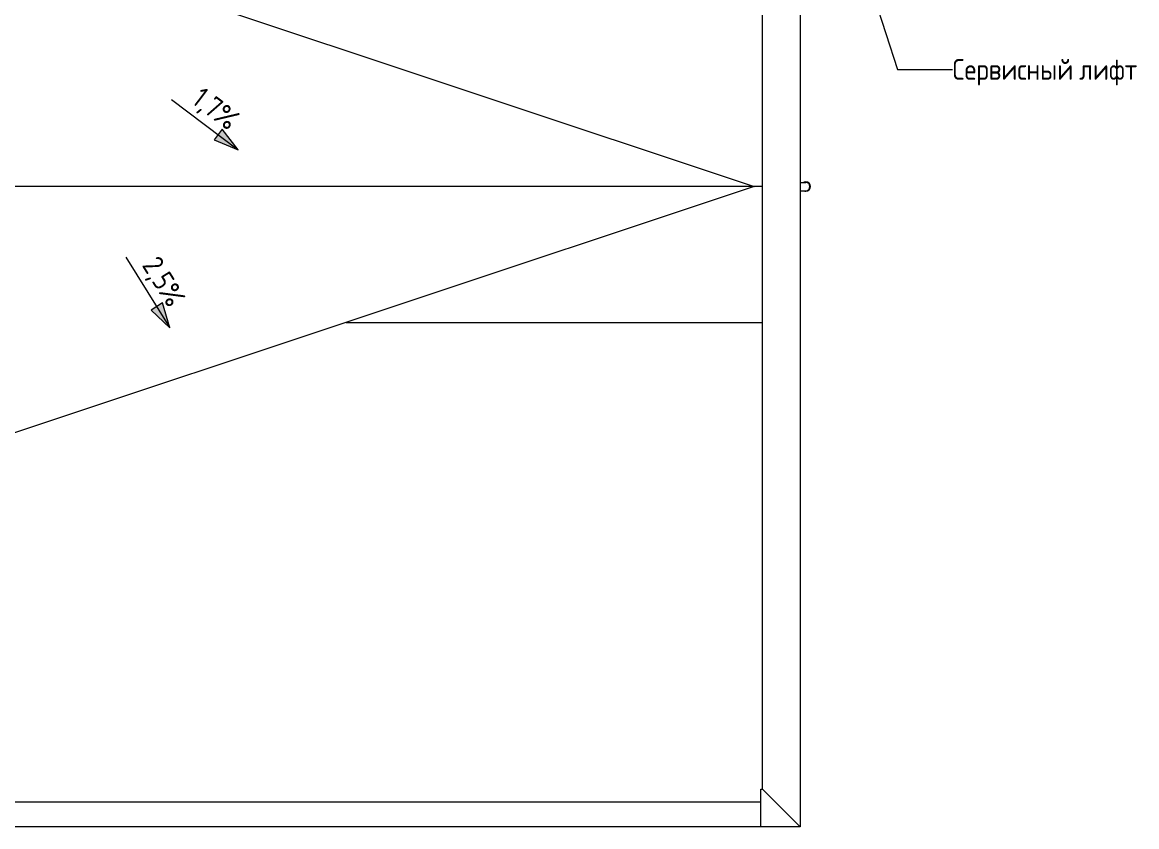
# Model space of a CAD drawing. Header units: millimetres. Extents: x -515342 to 330399, y -224905 to 507333.
# Drawn here: x -322966 to -309607, y 114999 to 124643 of the extents above; entities that cross this region are included whole.
import ezdxf

# ---------------------------------------------------------------- set-up
doc = ezdxf.new("R2010")
doc.units = ezdxf.units.MM
doc.layers.get('0').update_dxf_attribs({"lineweight": 0})
for name, color, linetype, lineweight in [('Аннотация', 7, 'Continuous', 0), ('Крыша', 7, 'Continuous', 0), ('Обобщенные модели', 7, 'Continuous', 0), ('Ограждение', 7, 'Continuous', 0), ('Перекрытие', 7, 'Continuous', 0), ('Размеры', 7, 'Continuous', 0)]:
    doc.layers.add(name, color=color, linetype=linetype, lineweight=lineweight)
doc.styles.add('GOST Common_1', font='', dxfattribs={"width": 0.9, "height": 250})
doc.styles.get('GOST Common_1').set_extended_font_data('GOST Common')

# ---------------------------------------------------------------- blocks, each defined once
blk = doc.blocks.new('Влж_Водосточная труба_Хомут - Хомут-10082788-О_АР_П_2__3_400_План 2 этажа')
at = {"layer": 'Обобщенные модели'}
for start, end in [(90, 113.5337), (270, 90), (246.4663, 270)]:
    blk.add_arc((60452, -695), 55, start, end, dxfattribs=at)
blk = doc.blocks.new('TN_Отвод угловой ТехноНИКОЛЬ - Отвод угловой_ с квадратного сечения _100_100мм_ в круглое _100мм_-10082681-О_АР_П_2__3_400_План 2 этажа')
at = {"layer": 'Обобщенные модели'}
for p, q in [((-50, 66.8), (-50, 0)), ((50, 66.8), (50, 0))]:
    blk.add_line(p, q, dxfattribs=at)
blk.add_arc((0, 0), 50, 180, 360, dxfattribs=at)
blk = doc.blocks.new('СД_Люблино_Фасады_rvt-1-О_АР_П_2__3_400_План 2 этажа')
at = {"layer": 'Обобщенные модели', "lineweight": 9, "rotation": 90.00000000000017}
blk.add_blockref('TN_Отвод угловой ТехноНИКОЛЬ - Отвод угловой_ с квадратного сечения _100_100мм_ в круглое _100мм_-10082681-О_АР_П_2__3_400_План 2 этажа', (60452, -695), dxfattribs=at)
at = {"layer": 'Обобщенные модели', "lineweight": 9}
blk.add_blockref('Влж_Водосточная труба_Хомут - Хомут-10082788-О_АР_П_2__3_400_План 2 этажа', (0, 0), dxfattribs=at)
blk = doc.blocks.new('Ограждение - Ограждение-9890180-О_АР_П_2__3_400_План 2 этажа')
at = {"layer": 'Ограждение'}
for p, q in [((59935, -7920), (59935, 2305)), ((60385, 2305), (60385, -8370)), ((59915, -8370), (59915, -7920)), ((59915, -7920), (59935, -7920)), ((59935, -7920), (60385, -8370)), ((60385, -8370), (59915, -8370))]:
    blk.add_line(p, q, dxfattribs=at)
blk = doc.blocks.new('Ограждение - Ограждение-9890191-О_АР_П_2__3_400_План 2 этажа')
at = {"layer": 'Ограждение'}
for p, q in [((41805, -8070), (59915, -8070)), ((59915, -8370), (41805, -8370))]:
    blk.add_line(p, q, dxfattribs=at)

msp = doc.modelspace()

# ---------------------------------------------------------------- hatches: boundary and pattern name
at = {"layer": 'Размеры'}
for points in [[(-320379.4723, 123114.6615), (-320570.0223, 123359.9214), (-320667.1233, 123231.7878)], [(-321195.4677, 120980.4134), (-321286.0865, 121277.4823), (-321422.4804, 121192.3732)]]:
    msp.add_hatch(color=256, dxfattribs=at).paths.add_polyline_path(points)

# ---------------------------------------------------------------- linework, layer by layer
at = {"layer": 'Аннотация'}
for p, q in [((-313950.5295, 128649.0137), (-312473.3764, 124077.8237)), ((-312473.3764, 124077.8237), (-311814.646, 124077.8237))]:
    msp.add_line(p, q, dxfattribs=at)
at = {"layer": 'Крыша'}
for p, q in [((-323073.959, 125633.5459), (-314193.959, 122673.5459)), ((-314090.759, 122673.5459), (-332240.759, 122673.5459)), ((-314193.959, 122673.5459), (-323165.759, 119682.9459))]:
    msp.add_line(p, q, dxfattribs=at)
at = {"layer": 'Перекрытие'}
msp.add_line((-319083.959, 121043.5459), (-314090.759, 121043.5459), dxfattribs=at)
at = {"layer": 'Размеры'}
for p, q in [((-321176.4741, 123718.6384), (-320379.4723, 123114.6615)), ((-320570.0223, 123359.9214), (-320667.1233, 123231.7878)), ((-320379.4723, 123114.6615), (-320570.0223, 123359.9214)), ((-320667.1233, 123231.7878), (-320379.4723, 123114.6615)), ((-321724.8535, 121828.7946), (-321195.4677, 120980.4134)), ((-321286.0865, 121277.4823), (-321422.4804, 121192.3732)), ((-321422.4804, 121192.3732), (-321195.4677, 120980.4134)), ((-321195.4677, 120980.4134), (-321286.0865, 121277.4823))]:
    msp.add_line(p, q, dxfattribs=at)

# ---------------------------------------------------------------- block references
msp.add_blockref('СД_Люблино_Фасады_rvt-1-О_АР_П_2__3_400_План 2 этажа', (-374025.759, 123368.6058))
at = {"layer": 'Ограждение'}
for name in ['Ограждение - Ограждение-9890180-О_АР_П_2__3_400_План 2 этажа', 'Ограждение - Ограждение-9890191-О_АР_П_2__3_400_План 2 этажа']:
    msp.add_blockref(name, (-374025.759, 123368.6058), dxfattribs=at)

# ---------------------------------------------------------------- texts
at = {"layer": 'Аннотация', "char_height": 250, "attachment_point": 1, "style": 'GOST Common_1'}
for s, insert, width in [('Сервисный', (-311814.646, 124202.8237), 1746.075375), ('лифт', (-310296.5991, 124202.8237), 880.252875)]:
    msp.add_mtext(s, dxfattribs=dict(at, insert=insert, width=width))
at = {"layer": 'Размеры', "char_height": 250, "attachment_point": 1, "line_spacing_factor": 1.022761, "style": 'GOST Common_1'}
for s, insert, width, rotation in [('1,7%', (-320798.9841, 123880.1334), 712.029696, 322.84474947), ('2,5%', (-321325.9082, 121863.2673), 763.31997, 301.96396204)]:
    msp.add_mtext(s, dxfattribs=dict(at, insert=insert, width=width, rotation=rotation))

doc.saveas('drawing.dxf')
